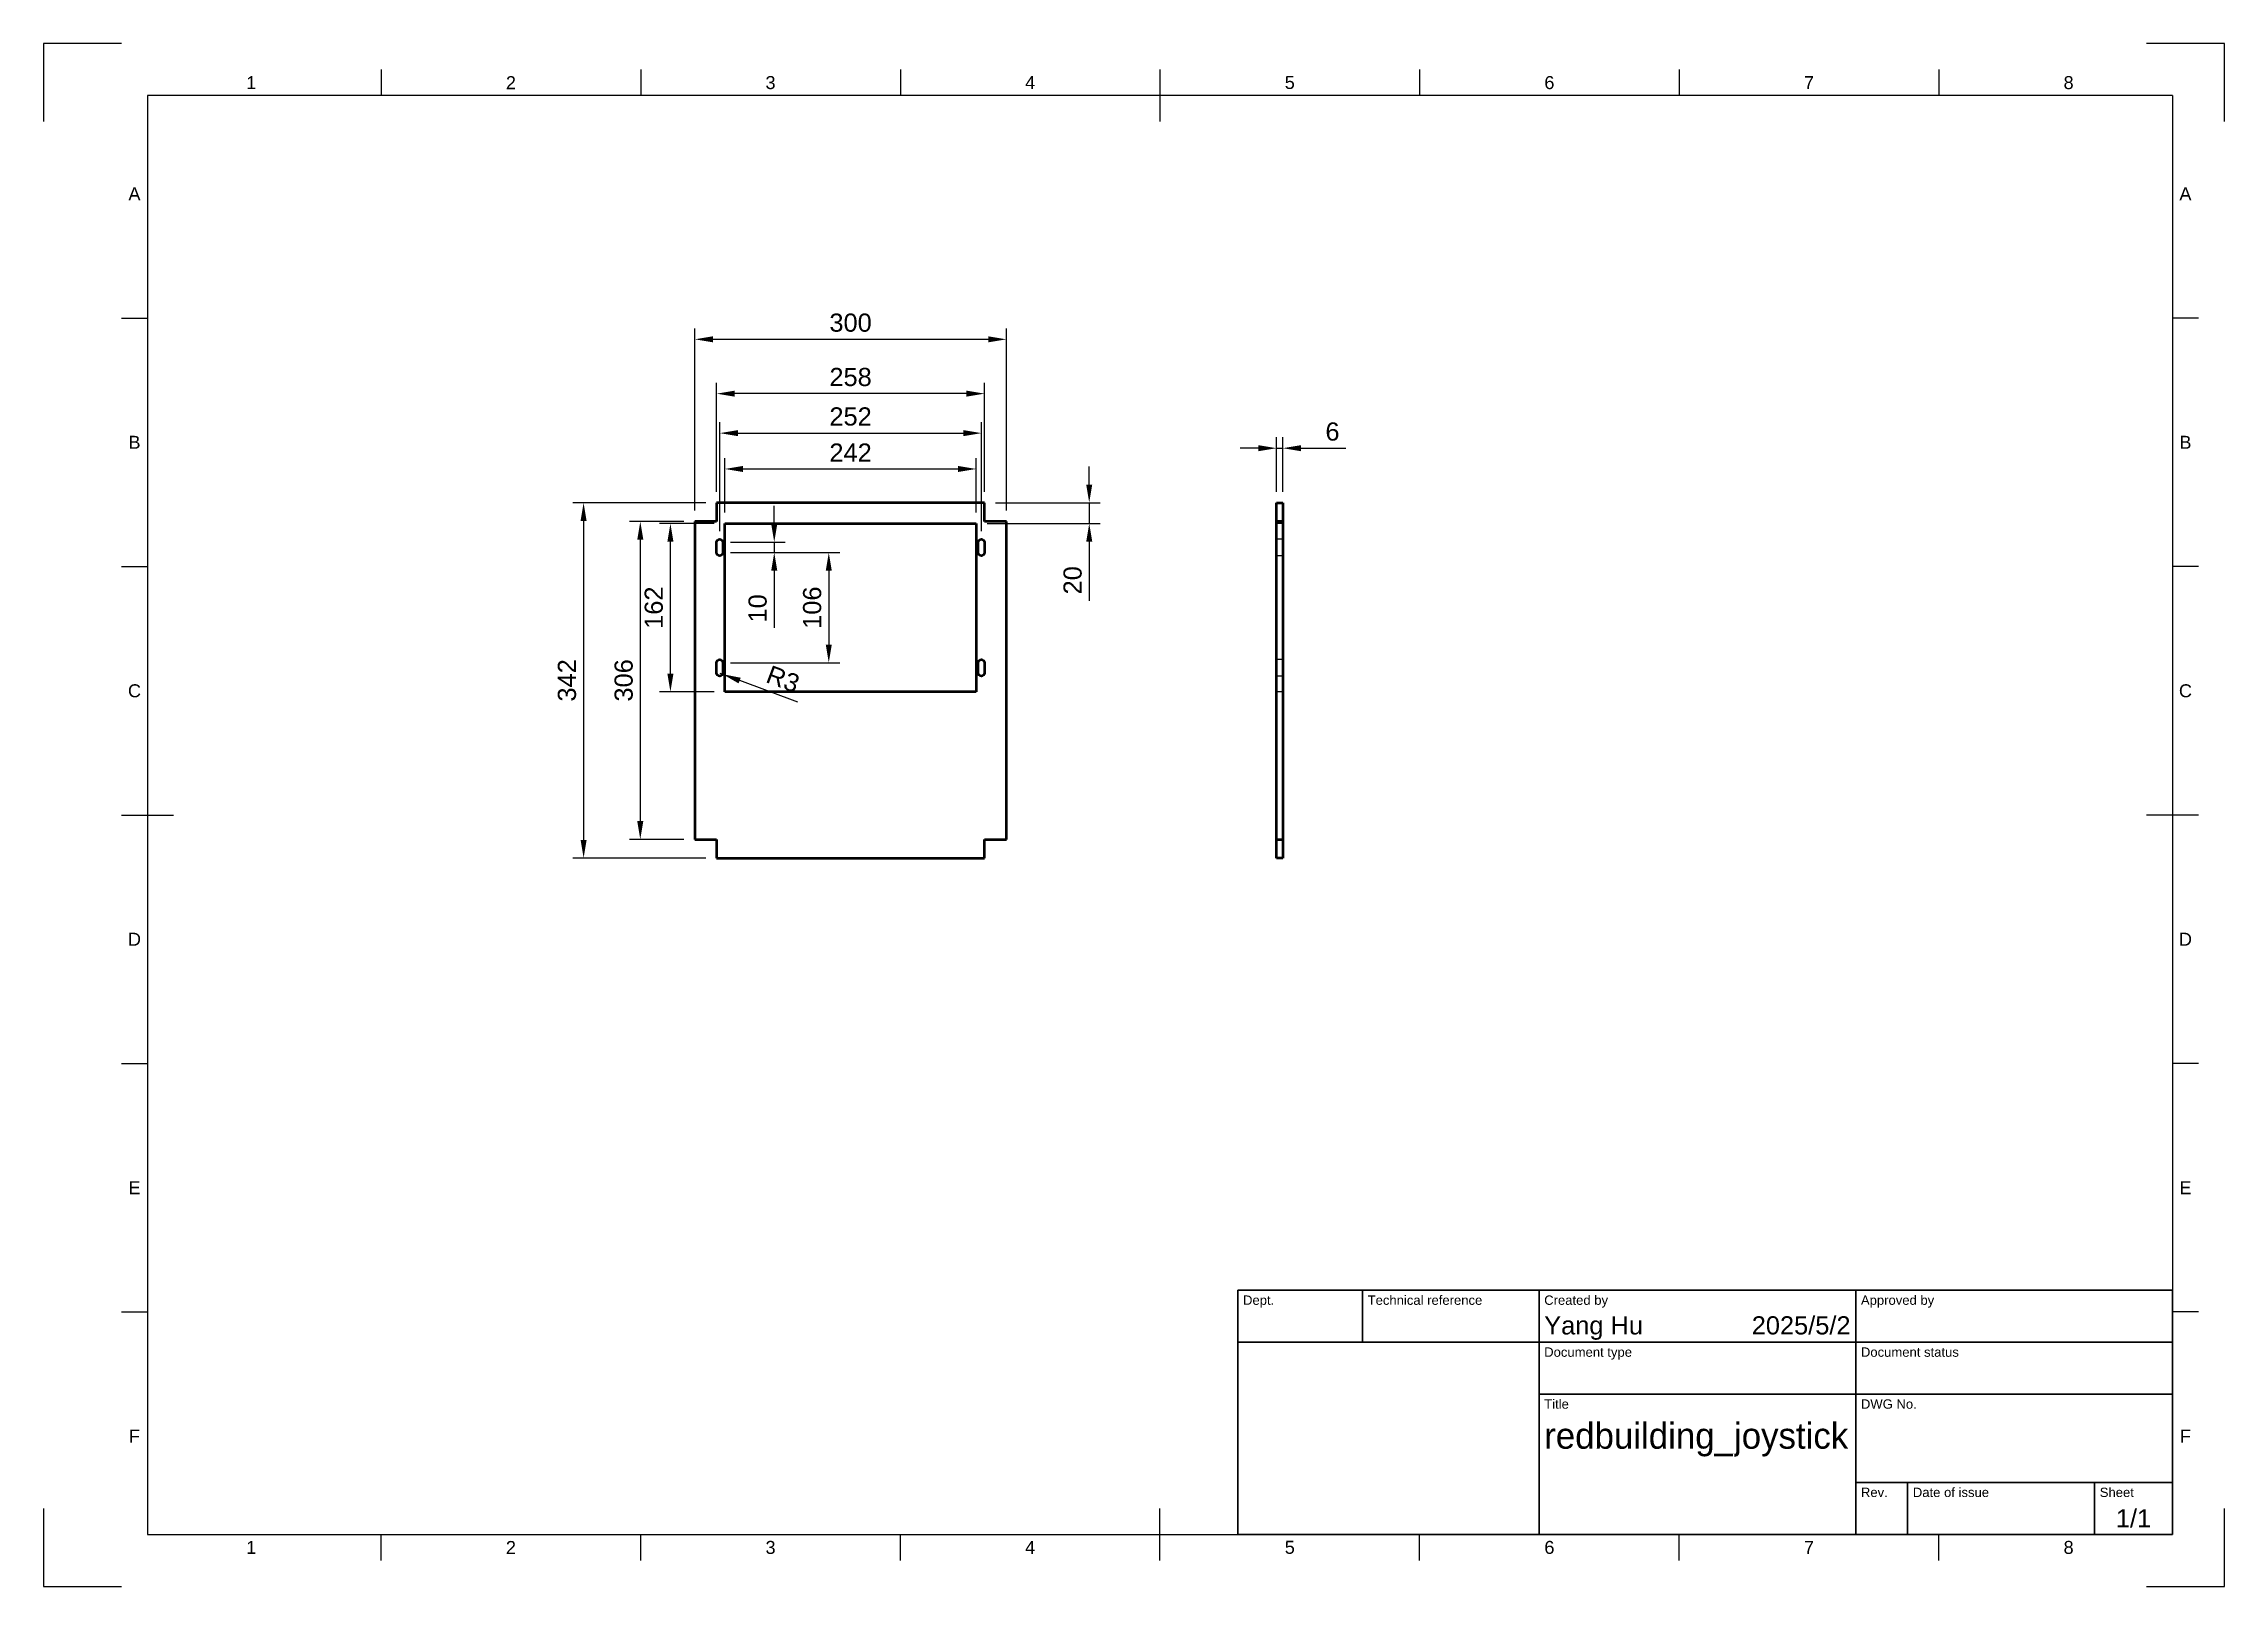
# Model space of a CAD drawing. Header units: millimetres. Extents: x 0 to 420, y 0 to 297.
import ezdxf
from ezdxf.enums import TextEntityAlignment as Align

# ---------------------------------------------------------------- set-up
doc = ezdxf.new("R2010")
doc.units = ezdxf.units.MM
doc.header["$LTSCALE"] = 0.75
doc.linetypes.add('HIDDEN2', pattern=[4.7625, 3.175, -1.5875])
for name, color, linetype, lineweight in [('BORDER', 7, 'Continuous', 25), ('FD_Dimensions', 7, 'Continuous', 25), ('Hidden', 7, 'HIDDEN2', 25), ('TITLEBLOCK', 7, 'Continuous', 35), ('Visible', 7, 'Continuous', 50)]:
    doc.layers.add(name, color=color, linetype=linetype, lineweight=lineweight)
doc.styles.add('FusionTitle', font='arial.ttf')
doc.styles.get("Standard").update_dxf_attribs({"font": 'arial.ttf'})
doc.dimstyles.new('Dim-ISO-25', dxfattribs={"dimtxt": 3.5, "dimasz": 3.5, "dimexe": 2.1, "dimexo": 2.1, "dimgap": 1.4, "dimtad": 1, "dimzin": 12, "dimdsep": 46, "dimtxsty": 'Standard', "dimcen": 0, "dimazin": 3, "dimtp": 0.1, "dimtm": 0.1, "dimtfac": 0.714286, "dimtmove": 0, "dimatfit": 3, "dimfxl": 1, "dimtzin": 12, "dimarcsym": 0})

# ---------------------------------------------------------------- blocks, each defined once
blk = doc.blocks.new('ISO_A3_SHEET')
at = {"layer": 'BORDER'}
for p, q in [((65, 292), (65, 287)), ((115, 292), (115, 287)), ((165, 292), (165, 287)), ((215, 292), (215, 282)), ((265, 292), (265, 287)), ((315, 292), (315, 287)), ((365, 292), (365, 287)), ((410, 287), (20, 287)), ((20, 287), (20, 10)), ((410, 287), (410, 10)), ((15, 244.16666), (20, 244.16666)), ((415, 244.16666), (410, 244.16666)), ((15, 196.33333), (20, 196.33333)), ((415, 196.33333), (410, 196.33333)), ((15, 148.5), (25, 148.5)), ((415, 148.5), (405, 148.5)), ((15, 100.66667), (20, 100.66667)), ((415, 100.66667), (410, 100.66667)), ((15, 52.83334), (20, 52.83334)), ((415, 52.83334), (410, 52.83334)), ((215, 5), (215, 15)), ((20, 10), (410, 10)), ((65, 5), (65, 10)), ((115, 5), (115, 10)), ((165, 5), (165, 10)), ((265, 5), (265, 10)), ((315, 5), (315, 10)), ((365, 5), (365, 10))]:
    blk.add_line(p, q, dxfattribs=at)
at = {"layer": 'Defpoints'}
for p, q in [((15, 297), (0, 297)), ((0, 297), (0, 282)), ((420, 297), (405, 297)), ((420, 282), (420, 297)), ((0, 15), (0, 0)), ((420, 0), (420, 15)), ((0, 0), (15, 0)), ((405, 0), (420, 0))]:
    blk.add_line(p, q, dxfattribs=at)
at = {"layer": 'BORDER', "style": 'FusionTitle'}
for s, p in [('1', (40, 289.5)), ('2', (90, 289.5)), ('3', (140, 289.5)), ('4', (190, 289.5)), ('5', (240, 289.5)), ('6', (290, 289.5)), ('7', (340, 289.5)), ('8', (390, 289.5)), ('A', (17.5, 268.08333)), ('A', (412.5, 268.08333)), ('B', (17.5, 220.25)), ('B', (412.5, 220.25)), ('C', (17.5, 172.41667)), ('C', (412.5, 172.41667)), ('D', (17.5, 124.58334)), ('D', (412.5, 124.58334)), ('E', (17.5, 76.75001)), ('E', (412.5, 76.75001)), ('F', (17.5, 28.91668)), ('F', (412.5, 28.91668)), ('1', (40, 7.5)), ('2', (90, 7.5)), ('3', (140, 7.5)), ('4', (190, 7.5)), ('5', (240, 7.5)), ('6', (290, 7.5)), ('7', (340, 7.5)), ('8', (390, 7.5))]:
    blk.add_text(s, height=2.5, dxfattribs=at).set_placement(p, align=Align.MIDDLE)
blk = doc.blocks.new('ISO_TITLEBLOCK')
at = {"layer": 'TITLEBLOCK'}
for p, q in [((0, 47), (-180, 47)), ((-180, 47), (-180, 0)), ((-156, 37), (-156, 47)), ((-122, 0), (-122, 47)), ((-61, 0), (-61, 47)), ((0, 0), (0, 47)), ((-180, 37), (0, 37)), ((-122, 27), (0, 27)), ((-61, 10), (0, 10)), ((-51, 0), (-51, 10)), ((-15, 0), (-15, 10)), ((-180, 0), (0, 0))]:
    blk.add_line(p, q, dxfattribs=at)
at = {"layer": 'TITLEBLOCK', "style": 'FusionTitle'}
for s, p in [('Dept.', (-179, 46)), ('Technical reference', (-155, 46)), ('Created by', (-121, 46)), ('Approved by', (-60, 46)), ('Document type', (-121, 36)), ('Document status', (-60, 36)), ('Title', (-121, 26)), ('DWG No.', (-60, 26)), ('Rev.', (-60, 9)), ('Date of issue', (-50, 9)), ('Sheet', (-14, 9))]:
    blk.add_text(s, height=1.8, dxfattribs=at).set_placement(p, align=Align.TOP_LEFT)
for tag, height, p in [('DEPT', 3.5, (-179, 42)), ('TECHNICAL_REFERENCE', 3.5, (-155, 42)), ('CREATED_BY', 3.5, (-121, 42)), ('APPROVED_BY', 3.5, (-60, 42)), ('DOCUMENT_TYPE', 3.5, (-121, 32)), ('DOCUMENT_STATUS', 3.5, (-60, 32)), ('TITLE_1', 5, (-121, 21.5)), ('TITLE_2', 5, (-121, 14)), ('TITLE_3', 5, (-121, 6.5)), ('DATE_OF_ISSUE', 3.5, (-50, 5))]:
    blk.add_attdef(tag, text='', height=height, dxfattribs=at).set_placement(p, align=Align.TOP_LEFT)
for tag, p in [('CREATED_DATE', (-62, 42)), ('APPROVED_DATE', (-0.99, 42))]:
    blk.add_attdef(tag, text='', height=3.5, dxfattribs=at).set_placement(p, align=Align.TOP_RIGHT)
for tag, height, p in [('DRAWING_NUMBER', 5, (-30.5, 19.75)), ('REV', 3.5, (-56, 4.85)), ('SHEET', 3.5, (-7.5, 4.85))]:
    blk.add_attdef(tag, text='', height=height, dxfattribs=at).set_placement(p, align=Align.TOP_CENTER)
blk = doc.blocks.new('*D17')
at = {"layer": 'Defpoints', "color": 0, "transparency": 16777216}
for p in [(179.615552, 215.115366), (131.215552, 204.615366), (179.615552, 204.615366)]:
    blk.add_point(p, dxfattribs=at)
at = {"layer": 'FD_Dimensions', "color": 0, "lineweight": -2, "transparency": 16777216}
for p, q in [((131.215552, 206.715366), (131.215552, 217.215366)), ((134.715552, 215.115366), (176.115552, 215.115366)), ((179.615552, 206.715366), (179.615552, 217.215366))]:
    blk.add_line(p, q, dxfattribs=at)
at = {"layer": 'FD_Dimensions', "color": 0, "transparency": 16777216}
for points in [[(134.715552, 215.6987), (134.715552, 214.532033), (131.215552, 215.115366)], [(176.115552, 215.6987), (176.115552, 214.532033), (179.615552, 215.115366)]]:
    blk.add_solid(points, dxfattribs=at)
at = {"layer": 'FD_Dimensions', "color": 0, "transparency": 16777216, "insert": (155.415552, 218.272529), "char_height": 3.5, "attachment_point": 5}
blk.add_mtext('242', dxfattribs=at)
blk = doc.blocks.new('*D18')
at = {"layer": 'Defpoints', "color": 0, "transparency": 16777216}
for p in [(180.615552, 222.015366), (130.215552, 201.015366), (180.615552, 201.015366)]:
    blk.add_point(p, dxfattribs=at)
at = {"layer": 'FD_Dimensions', "color": 0, "lineweight": -2, "transparency": 16777216}
for p, q in [((130.215552, 203.115366), (130.215552, 224.115366)), ((180.615552, 203.115366), (180.615552, 224.115366)), ((133.715552, 222.015366), (177.115552, 222.015366))]:
    blk.add_line(p, q, dxfattribs=at)
at = {"layer": 'FD_Dimensions', "color": 0, "transparency": 16777216}
for points in [[(133.715552, 222.5987), (133.715552, 221.432033), (130.215552, 222.015366)], [(177.115552, 222.5987), (177.115552, 221.432033), (180.615552, 222.015366)]]:
    blk.add_solid(points, dxfattribs=at)
at = {"layer": 'FD_Dimensions', "color": 0, "transparency": 16777216, "insert": (155.415552, 225.202372), "char_height": 3.5, "attachment_point": 5}
blk.add_mtext('252', dxfattribs=at)
blk = doc.blocks.new('*D19')
at = {"layer": 'Defpoints', "color": 0, "transparency": 16777216}
for p in [(129.615552, 229.615366), (129.615552, 208.615366), (181.215552, 208.615366)]:
    blk.add_point(p, dxfattribs=at)
at = {"layer": 'FD_Dimensions', "color": 0, "lineweight": -2, "transparency": 16777216}
for p, q in [((129.615552, 210.715366), (129.615552, 231.715366)), ((181.215552, 210.715366), (181.215552, 231.715366)), ((177.715552, 229.615366), (133.115552, 229.615366))]:
    blk.add_line(p, q, dxfattribs=at)
at = {"layer": 'FD_Dimensions', "color": 0, "transparency": 16777216}
for points in [[(133.115552, 230.1987), (133.115552, 229.032033), (129.615552, 229.615366)], [(177.715552, 230.1987), (177.715552, 229.032033), (181.215552, 229.615366)]]:
    blk.add_solid(points, dxfattribs=at)
at = {"layer": 'FD_Dimensions', "color": 0, "transparency": 16777216, "insert": (155.415552, 232.802372), "char_height": 3.5, "attachment_point": 5}
blk.add_mtext('258', dxfattribs=at)
blk = doc.blocks.new('*D20')
at = {"layer": 'Defpoints', "color": 0, "transparency": 16777216}
for p in [(185.415552, 240.075637), (125.415552, 205.015366), (185.415552, 205.015366)]:
    blk.add_point(p, dxfattribs=at)
at = {"layer": 'FD_Dimensions', "color": 0, "lineweight": -2, "transparency": 16777216}
for p, q in [((125.415552, 207.115366), (125.415552, 242.175637)), ((128.915552, 240.075637), (181.915552, 240.075637)), ((185.415552, 207.115366), (185.415552, 242.175637))]:
    blk.add_line(p, q, dxfattribs=at)
at = {"layer": 'FD_Dimensions', "color": 0, "transparency": 16777216}
for points in [[(128.915552, 240.658971), (128.915552, 239.492304), (125.415552, 240.075637)], [(181.915552, 240.658971), (181.915552, 239.492304), (185.415552, 240.075637)]]:
    blk.add_solid(points, dxfattribs=at)
at = {"layer": 'FD_Dimensions', "color": 0, "transparency": 16777216, "insert": (155.415552, 243.263837), "char_height": 3.5, "attachment_point": 5}
blk.add_mtext('300', dxfattribs=at)
blk = doc.blocks.new('*D21')
at = {"layer": 'Defpoints', "color": 0, "transparency": 16777216}
for p in [(130.215552, 201.015366), (130.215552, 199.015366), (140.715552, 199.015366)]:
    blk.add_point(p, dxfattribs=at)
at = {"layer": 'FD_Dimensions', "color": 0, "lineweight": -2, "transparency": 16777216}
for p, q in [((140.715552, 204.515366), (140.715552, 208.015366)), ((132.315552, 201.015366), (142.815552, 201.015366)), ((132.315552, 199.015366), (142.815552, 199.015366)), ((140.715552, 201.015366), (140.715552, 199.015366)), ((140.715552, 195.515366), (140.715552, 184.543129))]:
    blk.add_line(p, q, dxfattribs=at)
at = {"layer": 'FD_Dimensions', "color": 0, "transparency": 16777216}
for points in [[(140.132219, 204.515366), (141.298886, 204.515366), (140.715552, 201.015366)], [(140.132219, 195.515366), (141.298886, 195.515366), (140.715552, 199.015366)]]:
    blk.add_solid(points, dxfattribs=at)
at = {"layer": 'FD_Dimensions', "color": 0, "transparency": 16777216, "insert": (137.528547, 188.279248), "char_height": 3.5, "attachment_point": 5, "rotation": 90}
blk.add_mtext('10', dxfattribs=at)
blk = doc.blocks.new('*D22')
at = {"layer": 'Defpoints', "color": 0, "transparency": 16777216}
for p in [(130.215552, 199.015366), (130.215552, 177.815366), (151.215552, 177.815366)]:
    blk.add_point(p, dxfattribs=at)
at = {"layer": 'FD_Dimensions', "color": 0, "lineweight": -2, "transparency": 16777216}
for p, q in [((132.315552, 199.015366), (153.315552, 199.015366)), ((151.215552, 195.515366), (151.215552, 181.315366)), ((132.315552, 177.815366), (153.315552, 177.815366))]:
    blk.add_line(p, q, dxfattribs=at)
at = {"layer": 'FD_Dimensions', "color": 0, "transparency": 16777216}
for points in [[(150.632219, 195.515366), (151.798886, 195.515366), (151.215552, 199.015366)], [(150.632219, 181.315366), (151.798886, 181.315366), (151.215552, 177.815366)]]:
    blk.add_solid(points, dxfattribs=at)
at = {"layer": 'FD_Dimensions', "color": 0, "transparency": 16777216, "insert": (148.028547, 188.415366), "char_height": 3.5, "attachment_point": 5, "rotation": 90}
blk.add_mtext('106', dxfattribs=at)
blk = doc.blocks.new('*D23')
at = {"layer": 'Defpoints', "color": 0, "transparency": 16777216}
for p in [(130.215552, 175.815366), (130.777511, 175.605123)]:
    blk.add_point(p, dxfattribs=at)
at = {"layer": 'FD_Dimensions', "color": 0, "lineweight": -2, "transparency": 16777216}
for p, q in [((130.215552, 175.815366), (130.777511, 175.605123)), ((145.242262, 170.193474), (134.055603, 174.378701))]:
    blk.add_line(p, q, dxfattribs=at)
at = {"layer": 'FD_Dimensions', "color": 0, "transparency": 16777216}
blk.add_solid([(134.260007, 174.92505), (133.8512, 173.832352), (130.777511, 175.605123)], dxfattribs=at)
at = {"layer": 'FD_Dimensions', "color": 0, "transparency": 16777216, "insert": (142.405143, 174.658937), "char_height": 3.5, "attachment_point": 5, "rotation": 339.48785202}
blk.add_mtext('R3', dxfattribs=at)
blk = doc.blocks.new('*D24')
at = {"layer": 'Defpoints', "color": 0, "transparency": 16777216}
for p in [(120.715552, 204.615366), (131.215552, 204.615366), (131.215552, 172.215366)]:
    blk.add_point(p, dxfattribs=at)
at = {"layer": 'FD_Dimensions', "color": 0, "lineweight": -2, "transparency": 16777216}
for p, q in [((129.115552, 204.615366), (118.615552, 204.615366)), ((120.715552, 175.715366), (120.715552, 201.115366)), ((129.115552, 172.215366), (118.615552, 172.215366))]:
    blk.add_line(p, q, dxfattribs=at)
at = {"layer": 'FD_Dimensions', "color": 0, "transparency": 16777216}
for points in [[(120.132219, 201.115366), (121.298886, 201.115366), (120.715552, 204.615366)], [(120.132219, 175.715366), (121.298886, 175.715366), (120.715552, 172.215366)]]:
    blk.add_solid(points, dxfattribs=at)
at = {"layer": 'FD_Dimensions', "color": 0, "transparency": 16777216, "insert": (117.528547, 188.415366), "char_height": 3.5, "attachment_point": 5, "rotation": 90}
blk.add_mtext('162', dxfattribs=at)
blk = doc.blocks.new('*D25')
at = {"layer": 'Defpoints', "color": 0, "transparency": 16777216}
for p in [(125.415552, 205.015366), (114.915552, 143.815366), (125.415552, 143.815366)]:
    blk.add_point(p, dxfattribs=at)
at = {"layer": 'FD_Dimensions', "color": 0, "lineweight": -2, "transparency": 16777216}
for p, q in [((123.315552, 205.015366), (112.815552, 205.015366)), ((114.915552, 201.515366), (114.915552, 147.315366)), ((123.315552, 143.815366), (112.815552, 143.815366))]:
    blk.add_line(p, q, dxfattribs=at)
at = {"layer": 'FD_Dimensions', "color": 0, "transparency": 16777216}
for points in [[(114.332219, 201.515366), (115.498886, 201.515366), (114.915552, 205.015366)], [(114.332219, 147.315366), (115.498886, 147.315366), (114.915552, 143.815366)]]:
    blk.add_solid(points, dxfattribs=at)
at = {"layer": 'FD_Dimensions', "color": 0, "transparency": 16777216, "insert": (111.727353, 174.415366), "char_height": 3.5, "attachment_point": 5, "rotation": 90}
blk.add_mtext('306', dxfattribs=at)
blk = doc.blocks.new('*D26')
at = {"layer": 'Defpoints', "color": 0, "transparency": 16777216}
for p in [(129.615552, 208.615366), (103.996099, 140.215366), (129.615552, 140.215366)]:
    blk.add_point(p, dxfattribs=at)
at = {"layer": 'FD_Dimensions', "color": 0, "lineweight": -2, "transparency": 16777216}
for p, q in [((127.515552, 208.615366), (101.896099, 208.615366)), ((103.996099, 205.115366), (103.996099, 143.715366)), ((127.515552, 140.215366), (101.896099, 140.215366))]:
    blk.add_line(p, q, dxfattribs=at)
at = {"layer": 'FD_Dimensions', "color": 0, "transparency": 16777216}
for points in [[(103.412765, 205.115366), (104.579432, 205.115366), (103.996099, 208.615366)], [(103.412765, 143.715366), (104.579432, 143.715366), (103.996099, 140.215366)]]:
    blk.add_solid(points, dxfattribs=at)
at = {"layer": 'FD_Dimensions', "color": 0, "transparency": 16777216, "insert": (100.807899, 174.415366), "char_height": 3.5, "attachment_point": 5, "rotation": 90}
blk.add_mtext('342', dxfattribs=at)
blk = doc.blocks.new('*D27')
at = {"layer": 'Defpoints', "color": 0, "transparency": 16777216}
for p in [(181.215552, 208.615366), (179.615552, 204.615366), (201.377619, 204.615366)]:
    blk.add_point(p, dxfattribs=at)
at = {"layer": 'FD_Dimensions', "color": 0, "lineweight": -2, "transparency": 16777216}
for p, q in [((201.377619, 212.115366), (201.377619, 215.615366)), ((183.315552, 208.615366), (203.477619, 208.615366)), ((201.377619, 208.615366), (201.377619, 204.615366)), ((181.715552, 204.615366), (203.477619, 204.615366)), ((201.377619, 201.115366), (201.377619, 189.753975))]:
    blk.add_line(p, q, dxfattribs=at)
at = {"layer": 'FD_Dimensions', "color": 0, "transparency": 16777216}
for points in [[(200.794285, 212.115366), (201.960952, 212.115366), (201.377619, 208.615366)], [(200.794285, 201.115366), (201.960952, 201.115366), (201.377619, 204.615366)]]:
    blk.add_solid(points, dxfattribs=at)
at = {"layer": 'FD_Dimensions', "color": 0, "transparency": 16777216, "insert": (198.190613, 193.68467), "char_height": 3.5, "attachment_point": 5, "rotation": 90}
blk.add_mtext('20', dxfattribs=at)
blk = doc.blocks.new('*D28')
at = {"layer": 'Defpoints', "color": 0, "transparency": 16777216}
for p in [(238.672145, 219.115366), (237.472145, 208.615366), (238.672145, 208.615366)]:
    blk.add_point(p, dxfattribs=at)
at = {"layer": 'FD_Dimensions', "color": 0, "lineweight": -2, "transparency": 16777216}
for p, q in [((233.972145, 219.115366), (230.472145, 219.115366)), ((237.472145, 210.715366), (237.472145, 221.215366)), ((237.472145, 219.115366), (238.672145, 219.115366)), ((238.672145, 210.715366), (238.672145, 221.215366)), ((242.172145, 219.115366), (250.783195, 219.115366))]:
    blk.add_line(p, q, dxfattribs=at)
at = {"layer": 'FD_Dimensions', "color": 0, "transparency": 16777216}
for points in [[(233.972145, 219.6987), (233.972145, 218.532033), (237.472145, 219.115366)], [(242.172145, 219.6987), (242.172145, 218.532033), (238.672145, 219.115366)]]:
    blk.add_solid(points, dxfattribs=at)
at = {"layer": 'FD_Dimensions', "color": 0, "transparency": 16777216, "insert": (248.22767, 222.302372), "char_height": 3.5, "attachment_point": 5}
blk.add_mtext('6', dxfattribs=at)

msp = doc.modelspace()

# ---------------------------------------------------------------- linework, layer by layer
at = {"layer": 'Hidden'}
for p, q in [((238.672145, 204.615366), (237.472145, 204.615366)), ((238.672145, 201.615366), (237.472145, 201.615366)), ((238.672145, 198.415366), (237.472145, 198.415366)), ((238.672145, 178.415366), (237.472145, 178.415366)), ((238.672145, 175.215366), (237.472145, 175.215366)), ((238.672145, 172.215366), (237.472145, 172.215366))]:
    msp.add_line(p, q, dxfattribs=at)
at = {"layer": 'Visible', "extrusion": (-1, -2e-16, 0)}
for p, q in [((129.615552, 208.615366), (129.615552, 205.015366)), ((181.215552, 208.615366), (129.615552, 208.615366)), ((181.215552, 205.015366), (181.215552, 208.615366)), ((129.615552, 205.015366), (125.415552, 205.015366)), ((125.415552, 205.015366), (125.415552, 143.815366)), ((131.215552, 204.615366), (179.615552, 204.615366)), ((131.215552, 172.215366), (131.215552, 204.615366)), ((179.615552, 204.615366), (179.615552, 172.215366)), ((185.415552, 205.015366), (181.215552, 205.015366)), ((185.415552, 143.815366), (185.415552, 205.015366)), ((129.615552, 199.015366), (129.615552, 201.015366)), ((130.815552, 201.015366), (130.815552, 199.015366)), ((180.015552, 199.015366), (180.015552, 201.015366)), ((181.215552, 201.015366), (181.215552, 199.015366)), ((129.615552, 175.815366), (129.615552, 177.815366)), ((130.815552, 177.815366), (130.815552, 175.815366)), ((180.015552, 175.815366), (180.015552, 177.815366)), ((181.215552, 177.815366), (181.215552, 175.815366)), ((179.615552, 172.215366), (131.215552, 172.215366)), ((125.415552, 143.815366), (129.615552, 143.815366)), ((129.615552, 143.815366), (129.615552, 140.215366)), ((181.215552, 143.815366), (185.415552, 143.815366)), ((181.215552, 140.215366), (181.215552, 143.815366)), ((129.615552, 140.215366), (181.215552, 140.215366))]:
    msp.add_line(p, q, dxfattribs=at)
at = {"layer": 'Visible'}
for p, q in [((237.472145, 205.015366), (237.472145, 208.615366)), ((237.472145, 208.615366), (238.672145, 208.615366)), ((238.672145, 208.615366), (238.672145, 205.015366)), ((238.672145, 205.015366), (237.472145, 205.015366)), ((237.472145, 143.815366), (237.472145, 205.015366)), ((238.672145, 205.015366), (238.672145, 143.815366)), ((237.472145, 143.815366), (238.672145, 143.815366)), ((237.472145, 140.215366), (237.472145, 143.815366)), ((238.672145, 143.815366), (238.672145, 140.215366)), ((238.672145, 140.215366), (237.472145, 140.215366))]:
    msp.add_line(p, q, dxfattribs=at)
at = {"layer": 'Visible', "extrusion": (0, -2e-16, -1)}
for centre, start, end in [((-130.215552, 201.015366), 0, 180), ((-180.615552, 201.015366), 0, 180), ((-130.215552, 199.015366), 180, 0), ((-180.615552, 199.015366), 180, 0), ((-130.215552, 177.815366), 0, 180), ((-180.615552, 177.815366), 0, 180), ((-130.215552, 175.815366), 180, 0), ((-180.615552, 175.815366), 180, 0)]:
    msp.add_arc(centre, 0.6, start, end, dxfattribs=at)

# ---------------------------------------------------------------- block references
at = {"layer": 'BORDER'}
msp.add_blockref('ISO_A3_SHEET', (0, 0), dxfattribs=at)
at = {"layer": 'TITLEBLOCK'}
ref = msp.add_blockref('ISO_TITLEBLOCK', (410, 10), dxfattribs=at)
ref.add_attrib('CREATED_DATE', '2025/5/2', dxfattribs={"height": 3.5, "style": 'FusionTitle'}).set_placement((348, 52), align=Align.TOP_RIGHT)
ref.add_attrib('SHEET', '1/1', dxfattribs={"height": 3.5, "style": 'FusionTitle'}).set_placement((402.5, 14.85), align=Align.TOP_CENTER)
ref.add_attrib('TITLE_1', 'redbuilding_joystick', dxfattribs={"height": 5, "style": 'FusionTitle', "width": 0.960568}).set_placement((289, 31.5), align=Align.TOP_LEFT)
ref.add_attrib('CREATED_BY', 'Yang Hu', dxfattribs={"height": 3.5, "style": 'FusionTitle'}).set_placement((289, 52), align=Align.TOP_LEFT)

# ---------------------------------------------------------------- dimensions: what is measured, and where the dimension line sits
at = {"layer": 'FD_Dimensions'}
dim = msp.add_linear_dim(base=(185.415552, 240.075637), p1=(125.415552, 205.015366), p2=(185.415552, 205.015366), dimstyle='Dim-ISO-25', override={"dimlfac": 5, "dimclrd": 0, "dimclre": 0}, dxfattribs=at)
dim.commit()
dim.dimension.update_dxf_attribs({"geometry": '*D20', "text_midpoint": (155.415552, 243.263837)})
for p1, p2, distance, picture, middle in [((181.215552, 208.615366), (129.615552, 208.615366), -21, '*D19', (155.415552, 232.802372)), ((130.215552, 201.015366), (180.615552, 201.015366), 21, '*D18', (155.415552, 225.202372)), ((237.472145, 208.615366), (238.672145, 208.615366), 10.5, '*D28', (248.22767, 222.302372)), ((131.215552, 204.615366), (179.615552, 204.615366), 10.5, '*D17', (155.415552, 218.272529)), ((130.215552, 201.015366), (130.215552, 199.015366), 10.5, '*D21', (137.528547, 188.279248)), ((125.415552, 205.015366), (125.415552, 143.815366), -10.5, '*D25', (111.727353, 174.415366)), ((131.215552, 172.215366), (131.215552, 204.615366), 10.5, '*D24', (117.528547, 188.415366)), ((130.215552, 199.015366), (130.215552, 177.815366), 21, '*D22', (148.028547, 188.415366))]:
    dim = msp.add_aligned_dim(p1=p1, p2=p2, distance=distance, dimstyle='Dim-ISO-25', override={"dimlfac": 5, "dimclrd": 0, "dimclre": 0}, dxfattribs=at)
    dim.commit()
    dim.dimension.update_dxf_attribs({"geometry": picture, "text_midpoint": middle})
for base, p1, p2, picture, middle in [((201.377619, 204.615366), (181.215552, 208.615366), (179.615552, 204.615366), '*D27', (198.190613, 193.68467)), ((103.996099, 140.215366), (129.615552, 208.615366), (129.615552, 140.215366), '*D26', (100.807899, 174.415366))]:
    dim = msp.add_linear_dim(base=base, p1=p1, p2=p2, angle=270, dimstyle='Dim-ISO-25', override={"dimlfac": 5, "dimclrd": 0, "dimclre": 0}, dxfattribs=at)
    dim.commit()
    dim.dimension.update_dxf_attribs({"geometry": picture, "text_midpoint": middle})
dim = msp.add_radius_dim(center=(130.215552, 175.815366), mpoint=(130.777511, 175.605123), dimstyle='Dim-ISO-25', override={"dimlfac": 5, "dimse1": 1, "dimclrd": 0, "dimclre": 0}, dxfattribs=at)
dim.commit()
dim.dimension.update_dxf_attribs({"geometry": '*D23', "text_midpoint": (142.405143, 174.658937)})

doc.saveas('drawing.dxf')
